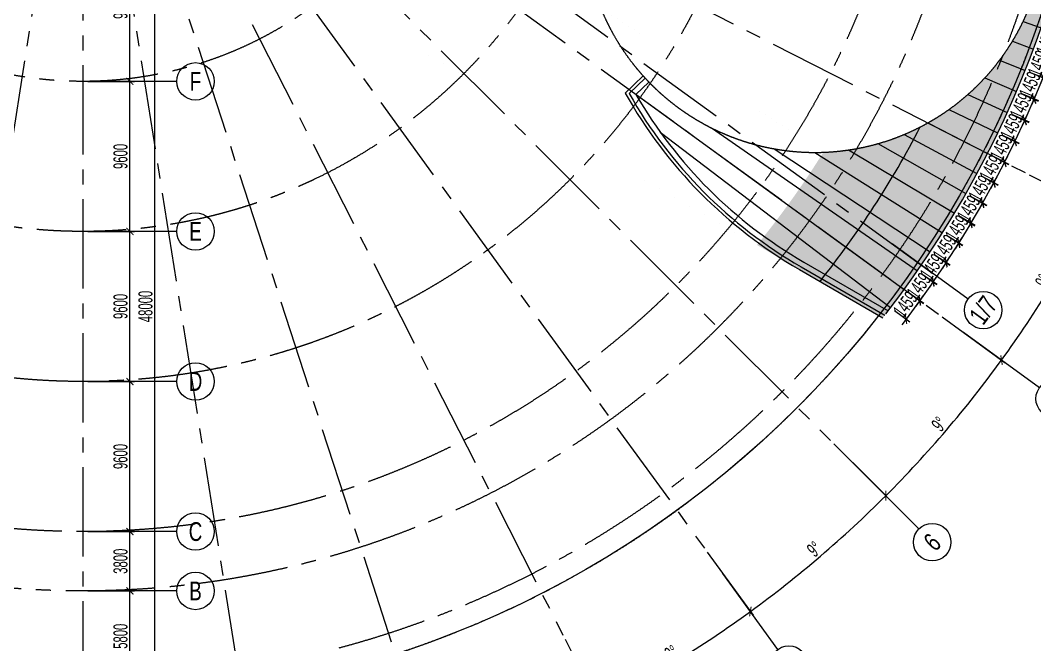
# Model space of a CAD drawing. Extents: x 104132 to 3338343, y -1228862 to 1409848.
# Drawn here: x 1498974 to 1563927, y 35788 to 75735 of the extents above; entities that cross this region are included whole.
import ezdxf
from ezdxf.enums import TextEntityAlignment as Align

# ---------------------------------------------------------------- set-up
doc = ezdxf.new("R2010")
doc.units = 0
for name, pattern in [('CENTER', [50.8, 31.75, -6.35, 6.35, -6.35]), ('CENTER2', [28.575, 19.05, -3.175, 3.175, -3.175]), ('HIDDEN', [9.525, 6.35, -3.175])]:
    doc.linetypes.add(name, pattern=pattern)
doc.layers.get('0').update_dxf_attribs({"color": 8})
doc.layers.get('Defpoints').update_dxf_attribs({"color": 8})
for name, color, linetype in [('#幕墙线-平面', 8, 'Continuous'), ('#标注', 8, 'Continuous'), ('#虚线', 8, 'HIDDEN'), ('#轴线', 8, 'CENTER2'), ('A-FLOR-UNDR', 8, 'Continuous'), ('DOTE', 8, 'CENTER'), ('IEL-FINE', 8, 'Continuous')]:
    doc.layers.add(name, color=color, linetype=linetype)
doc.styles.add('JHZX', font='jrs.shx', dxfattribs={"width": 0.6, "bigfont": 'jhz.shx'})
doc.dimstyles.new('JZBZ-300', dxfattribs={"dimscale": 300, "dimtxt": 3, "dimasz": 1.5, "dimexe": 1, "dimexo": 1, "dimgap": 0.5, "dimtad": 1, "dimdec": 0, "dimdsep": 46, "dimtxsty": 'JHZX', "dimblk1": 'ARCHTICK', "dimblk2": 'ARCHTICK', "dimsah": 1, "dimcen": 0, "dimclrd": 1, "dimclre": 1, "dimclrt": 2, "dimadec": 3, "dimazin": 2, "dimtfac": 1, "dimtdec": 0, "dimtix": 1, "dimtmove": 0, "dimatfit": 3, "dimfxl": 1, "dimtolj": 1, "dimlwd": -1, "dimlwe": -1, "dimarcsym": 1})

# ---------------------------------------------------------------- blocks, each defined once
blk = doc.blocks.new('_ARCHTICK')
at = {"color": 0, "linetype": 'ByBlock', "const_width": 0.15}
blk.add_lwpolyline([(-0.5, -0.5), (0.5, 0.5)], dxfattribs=at)
blk = doc.blocks.new('*D56')
at = {"layer": '#标注', "color": 1, "ltscale": 300, "transparency": 16777216}
for p, q in [((602339, -207934), (604609, -212389)), ((592481, -212018), (594026, -216773))]:
    blk.add_line(p, q, dxfattribs=at)
blk.add_arc((571468, -147346), 72700, 288, 297, dxfattribs=at)
at = {"layer": 'Defpoints', "color": 0, "ltscale": 300, "transparency": 16777216}
for p in [(571468, -147346), (602203, -207667), (592388, -211732), (597521, -215217)]:
    blk.add_point(p, dxfattribs=at)
at = {"layer": '#标注', "color": 1, "ltscale": 300, "transparency": 16777216, "xscale": 450, "yscale": 450, "zscale": 450}
for p, rotation in [((604473, -212122), 27.00000000000006), ((593933, -216488), 198.0000000000004)]:
    blk.add_blockref('_ARCHTICK', p, dxfattribs=dict(at, rotation=rotation))
at = {"layer": '#标注', "color": 2, "ltscale": 300, "transparency": 16777216, "insert": (599059, -213958), "char_height": 900, "attachment_point": 5, "rotation": 22.5, "style": 'JHZX'}
blk.add_mtext('\\A1;9°', dxfattribs=at)
blk = doc.blocks.new('*D8')
at = {"layer": '#标注', "color": 1, "ltscale": 300, "transparency": 16777216}
for p, q in [((611437, -202359), (614376, -206404)), ((602339, -207934), (604609, -212389))]:
    blk.add_line(p, q, dxfattribs=at)
blk.add_arc((571468, -147346), 72700, 297, 306, dxfattribs=at)
at = {"layer": 'Defpoints', "color": 0, "ltscale": 300, "transparency": 16777216}
for p in [(571468, -147346), (611261, -202116), (602203, -207667), (607818, -210306)]:
    blk.add_point(p, dxfattribs=at)
at = {"layer": '#标注', "color": 1, "ltscale": 300, "transparency": 16777216, "xscale": 450, "yscale": 450, "zscale": 450}
for p, rotation in [((614200, -206161), 36.00000000000011), ((604473, -212122), 206.9999999999999)]:
    blk.add_blockref('_ARCHTICK', p, dxfattribs=dict(at, rotation=rotation))
at = {"layer": '#标注', "color": 2, "ltscale": 300, "transparency": 16777216, "insert": (609140, -208821), "char_height": 900, "attachment_point": 5, "rotation": 31.5, "style": 'JHZX'}
blk.add_mtext('\\A1;9°', dxfattribs=at)
blk = doc.blocks.new('*D9')
at = {"layer": '#标注', "color": 1, "ltscale": 300, "transparency": 16777216}
for p, q in [((619551, -195429), (623087, -198965)), ((611437, -202359), (614376, -206404))]:
    blk.add_line(p, q, dxfattribs=at)
blk.add_arc((571468, -147346), 72700, 306, 315, dxfattribs=at)
at = {"layer": 'Defpoints', "color": 0, "ltscale": 300, "transparency": 16777216}
for p in [(571468, -147346), (619339, -195217), (611261, -202116), (617219, -203844)]:
    blk.add_point(p, dxfattribs=at)
at = {"layer": '#标注', "color": 1, "ltscale": 300, "transparency": 16777216, "xscale": 450, "yscale": 450, "zscale": 450}
for p, rotation in [((622875, -198753), 45.0000000000004), ((614200, -206161), 216.0000000000004)]:
    blk.add_blockref('_ARCHTICK', p, dxfattribs=dict(at, rotation=rotation))
at = {"layer": '#标注', "color": 2, "ltscale": 300, "transparency": 16777216, "insert": (618293, -202171), "char_height": 900, "attachment_point": 5, "rotation": 40.5, "style": 'JHZX'}
blk.add_mtext('\\A1;9°', dxfattribs=at)
blk = doc.blocks.new('*D10')
at = {"layer": '#标注', "color": 1, "ltscale": 300, "transparency": 16777216}
for p, q in [((626481, -187315), (630526, -190254)), ((619551, -195429), (623087, -198965))]:
    blk.add_line(p, q, dxfattribs=at)
blk.add_arc((571468, -147346), 72700, 315, 324, dxfattribs=at)
at = {"layer": 'Defpoints', "color": 0, "ltscale": 300, "transparency": 16777216}
for p in [(571468, -147346), (626238, -187139), (619339, -195217), (625494, -195992)]:
    blk.add_point(p, dxfattribs=at)
at = {"layer": '#标注', "color": 1, "ltscale": 300, "transparency": 16777216, "xscale": 450, "yscale": 450, "zscale": 450}
for p, rotation in [((630283, -190078), 53.99999999999972), ((622875, -198753), 224.9999999999996)]:
    blk.add_blockref('_ARCHTICK', p, dxfattribs=dict(at, rotation=rotation))
at = {"layer": '#标注', "color": 2, "ltscale": 300, "transparency": 16777216, "insert": (626293, -194171), "char_height": 900, "attachment_point": 5, "rotation": 49.5, "style": 'JHZX'}
blk.add_mtext('\\A1;9°', dxfattribs=at)
blk = doc.blocks.new('*D11')
at = {"layer": '#标注', "color": 1, "ltscale": 300, "transparency": 16777216}
for p, q in [((632056, -178217), (636511, -180487)), ((626481, -187315), (630526, -190254))]:
    blk.add_line(p, q, dxfattribs=at)
blk.add_arc((571468, -147346), 72700, 324, 333, dxfattribs=at)
at = {"layer": 'Defpoints', "color": 0, "ltscale": 300, "transparency": 16777216}
for p in [(571468, -147346), (631789, -178081), (632439, -186941), (626238, -187139)]:
    blk.add_point(p, dxfattribs=at)
at = {"layer": '#标注', "color": 1, "ltscale": 300, "transparency": 16777216, "xscale": 450, "yscale": 450, "zscale": 450}
for p, rotation in [((636244, -180351), 63.00000000000026), ((630283, -190078), 234.0000000000001)]:
    blk.add_blockref('_ARCHTICK', p, dxfattribs=dict(at, rotation=rotation))
at = {"layer": '#标注', "color": 2, "ltscale": 300, "transparency": 16777216, "insert": (632943, -185018), "char_height": 900, "attachment_point": 5, "rotation": 58.5, "style": 'JHZX'}
blk.add_mtext('\\A1;9°', dxfattribs=at)
blk = doc.blocks.new('*D12')
at = {"layer": '#标注', "color": 1, "ltscale": 300, "transparency": 16777216}
for p, q in [((636140, -168359), (640895, -169904)), ((632056, -178217), (636511, -180487))]:
    blk.add_line(p, q, dxfattribs=at)
blk.add_arc((571468, -147346), 72700, 333, 342, dxfattribs=at)
at = {"layer": 'Defpoints', "color": 0, "ltscale": 300, "transparency": 16777216}
for p in [(571468, -147346), (635854, -168266), (637883, -176916), (631789, -178081)]:
    blk.add_point(p, dxfattribs=at)
at = {"layer": '#标注', "color": 1, "ltscale": 300, "transparency": 16777216, "xscale": 450, "yscale": 450, "zscale": 450}
for p, rotation in [((640610, -169811), 72.00000000000054), ((636244, -180351), 243.0000000000004)]:
    blk.add_blockref('_ARCHTICK', p, dxfattribs=dict(at, rotation=rotation))
at = {"layer": '#标注', "color": 2, "ltscale": 300, "transparency": 16777216, "insert": (638080, -174937), "char_height": 900, "attachment_point": 5, "rotation": 67.5, "style": 'JHZX'}
blk.add_mtext('\\A1;9°', dxfattribs=at)
blk = doc.blocks.new('*D39')
at = {"layer": '#标注', "color": 1, "ltscale": 300, "transparency": 16777216}
for p, q in [((516455, -187315), (512410, -190254)), ((523385, -195429), (519849, -198965))]:
    blk.add_line(p, q, dxfattribs=at)
blk.add_arc((571468, -147346), 72700, 216, 225, dxfattribs=at)
at = {"layer": 'Defpoints', "color": 0, "ltscale": 300, "transparency": 16777216}
for p in [(571468, -147346), (516697, -187139), (514969, -193097), (523597, -195217)]:
    blk.add_point(p, dxfattribs=at)
at = {"layer": '#标注', "color": 1, "ltscale": 300, "transparency": 16777216, "xscale": 450, "yscale": 450, "zscale": 450}
for p, rotation in [((512652, -190078), 126.0000000000016), ((520061, -198753), 315.0000000000021)]:
    blk.add_blockref('_ARCHTICK', p, dxfattribs=dict(at, rotation=rotation))
at = {"layer": '#标注', "color": 2, "ltscale": 300, "transparency": 16777216, "insert": (516643, -194171), "char_height": 900, "attachment_point": 5, "rotation": 310.5, "style": 'JHZX'}
blk.add_mtext('\\A1;9°', dxfattribs=at)
blk = doc.blocks.new('*D40')
at = {"layer": '#标注', "color": 1, "ltscale": 300, "transparency": 16777216}
for p, q in [((523385, -195429), (519849, -198965)), ((531498, -202359), (528560, -206404))]:
    blk.add_line(p, q, dxfattribs=at)
blk.add_arc((571468, -147346), 72700, 225, 234, dxfattribs=at)
at = {"layer": 'Defpoints', "color": 0, "ltscale": 300, "transparency": 16777216}
for p in [(571468, -147346), (523597, -195217), (522822, -201373), (531675, -202116)]:
    blk.add_point(p, dxfattribs=at)
at = {"layer": '#标注', "color": 1, "ltscale": 300, "transparency": 16777216, "xscale": 450, "yscale": 450, "zscale": 450}
for p, rotation in [((520061, -198753), 135.0000000000019), ((528736, -206161), 323.9999999999985)]:
    blk.add_blockref('_ARCHTICK', p, dxfattribs=dict(at, rotation=rotation))
at = {"layer": '#标注', "color": 2, "ltscale": 300, "transparency": 16777216, "insert": (524643, -202171), "char_height": 900, "attachment_point": 5, "rotation": 319.5, "style": 'JHZX'}
blk.add_mtext('\\A1;9°', dxfattribs=at)
blk = doc.blocks.new('*D41')
at = {"layer": '#标注', "color": 1, "ltscale": 300, "transparency": 16777216}
for p, q in [((531498, -202359), (528560, -206404)), ((540597, -207934), (538327, -212389))]:
    blk.add_line(p, q, dxfattribs=at)
blk.add_arc((571468, -147346), 72700, 234, 243, dxfattribs=at)
at = {"layer": 'Defpoints', "color": 0, "ltscale": 300, "transparency": 16777216}
for p in [(571468, -147346), (531675, -202116), (540733, -207667), (531873, -208317)]:
    blk.add_point(p, dxfattribs=at)
at = {"layer": '#标注', "color": 1, "ltscale": 300, "transparency": 16777216, "xscale": 450, "yscale": 450, "zscale": 450}
for p, rotation in [((528736, -206161), 143.9999999999988), ((538463, -212122), 333.0000000000025)]:
    blk.add_blockref('_ARCHTICK', p, dxfattribs=dict(at, rotation=rotation))
at = {"layer": '#标注', "color": 2, "ltscale": 300, "transparency": 16777216, "insert": (533796, -208821), "char_height": 900, "attachment_point": 5, "rotation": 328.5, "style": 'JHZX'}
blk.add_mtext('\\A1;9°', dxfattribs=at)
blk = doc.blocks.new('*D44')
at = {"layer": '#标注', "color": 1, "ltscale": 300, "transparency": 16777216}
for p, q in [((571768, -162646), (576372, -162646)), ((576072, -210646), (576072, -162646)), ((571768, -210646), (576372, -210646))]:
    blk.add_line(p, q, dxfattribs=at)
at = {"layer": 'Defpoints', "color": 0, "ltscale": 300, "transparency": 16777216}
for p in [(571468, -162646), (576072, -162646), (571468, -210646)]:
    blk.add_point(p, dxfattribs=at)
at = {"layer": '#标注', "color": 1, "ltscale": 300, "transparency": 16777216, "xscale": 450, "yscale": 450, "zscale": 450}
for p, rotation in [((576072, -162646), 90), ((576072, -210646), 270)]:
    blk.add_blockref('_ARCHTICK', p, dxfattribs=dict(at, rotation=rotation))
at = {"layer": '#标注', "color": 2, "ltscale": 300, "transparency": 16777216, "insert": (575472, -186646), "char_height": 900, "attachment_point": 5, "rotation": 90, "style": 'JHZX'}
blk.add_mtext('\\A1;48000', dxfattribs=at)
blk = doc.blocks.new('*D45')
at = {"layer": '#标注', "color": 1, "ltscale": 300, "transparency": 16777216}
for p, q in [((571768, -204846), (574772, -204846)), ((574472, -210646), (574472, -204846)), ((571768, -210646), (574772, -210646))]:
    blk.add_line(p, q, dxfattribs=at)
at = {"layer": 'Defpoints', "color": 0, "ltscale": 300, "transparency": 16777216}
for p in [(571468, -204846), (574472, -204846), (571468, -210646)]:
    blk.add_point(p, dxfattribs=at)
at = {"layer": '#标注', "color": 1, "ltscale": 300, "transparency": 16777216, "xscale": 450, "yscale": 450, "zscale": 450}
for p, rotation in [((574472, -204846), 90), ((574472, -210646), 270)]:
    blk.add_blockref('_ARCHTICK', p, dxfattribs=dict(at, rotation=rotation))
at = {"layer": '#标注', "color": 2, "ltscale": 300, "transparency": 16777216, "insert": (573872, -207746), "char_height": 900, "attachment_point": 5, "rotation": 90, "style": 'JHZX'}
blk.add_mtext('\\A1;5800', dxfattribs=at)
blk = doc.blocks.new('*D46')
at = {"layer": '#标注', "color": 1, "ltscale": 300, "transparency": 16777216}
for p, q in [((571768, -201046), (574772, -201046)), ((574472, -204846), (574472, -201046)), ((571768, -204846), (574772, -204846))]:
    blk.add_line(p, q, dxfattribs=at)
at = {"layer": 'Defpoints', "color": 0, "ltscale": 300, "transparency": 16777216}
for p in [(571468, -201046), (574472, -201046), (571468, -204846)]:
    blk.add_point(p, dxfattribs=at)
at = {"layer": '#标注', "color": 1, "ltscale": 300, "transparency": 16777216, "xscale": 450, "yscale": 450, "zscale": 450}
for p, rotation in [((574472, -201046), 90), ((574472, -204846), 270)]:
    blk.add_blockref('_ARCHTICK', p, dxfattribs=dict(at, rotation=rotation))
at = {"layer": '#标注', "color": 2, "ltscale": 300, "transparency": 16777216, "insert": (573872, -202946), "char_height": 900, "attachment_point": 5, "rotation": 90, "style": 'JHZX'}
blk.add_mtext('\\A1;3800', dxfattribs=at)
blk = doc.blocks.new('*D47')
at = {"layer": '#标注', "color": 1, "ltscale": 300, "transparency": 16777216}
for p, q in [((571768, -191446), (574772, -191446)), ((574472, -201046), (574472, -191446)), ((571768, -201046), (574772, -201046))]:
    blk.add_line(p, q, dxfattribs=at)
at = {"layer": 'Defpoints', "color": 0, "ltscale": 300, "transparency": 16777216}
for p in [(571468, -191446), (574472, -191446), (571468, -201046)]:
    blk.add_point(p, dxfattribs=at)
at = {"layer": '#标注', "color": 1, "ltscale": 300, "transparency": 16777216, "xscale": 450, "yscale": 450, "zscale": 450}
for p, rotation in [((574472, -191446), 90), ((574472, -201046), 270)]:
    blk.add_blockref('_ARCHTICK', p, dxfattribs=dict(at, rotation=rotation))
at = {"layer": '#标注', "color": 2, "ltscale": 300, "transparency": 16777216, "insert": (573872, -196246), "char_height": 900, "attachment_point": 5, "rotation": 90, "style": 'JHZX'}
blk.add_mtext('\\A1;9600', dxfattribs=at)
blk = doc.blocks.new('*D48')
at = {"layer": '#标注', "color": 1, "ltscale": 300, "transparency": 16777216}
for p, q in [((571768, -181846), (574772, -181846)), ((574472, -191446), (574472, -181846)), ((571768, -191446), (574772, -191446))]:
    blk.add_line(p, q, dxfattribs=at)
at = {"layer": 'Defpoints', "color": 0, "ltscale": 300, "transparency": 16777216}
for p in [(571468, -181846), (574472, -181846), (571468, -191446)]:
    blk.add_point(p, dxfattribs=at)
at = {"layer": '#标注', "color": 1, "ltscale": 300, "transparency": 16777216, "xscale": 450, "yscale": 450, "zscale": 450}
for p, rotation in [((574472, -181846), 90), ((574472, -191446), 270)]:
    blk.add_blockref('_ARCHTICK', p, dxfattribs=dict(at, rotation=rotation))
at = {"layer": '#标注', "color": 2, "ltscale": 300, "transparency": 16777216, "insert": (573872, -186646), "char_height": 900, "attachment_point": 5, "rotation": 90, "style": 'JHZX'}
blk.add_mtext('\\A1;9600', dxfattribs=at)
blk = doc.blocks.new('*D49')
at = {"layer": '#标注', "color": 1, "ltscale": 300, "transparency": 16777216}
for p, q in [((571768, -172246), (574772, -172246)), ((574472, -181846), (574472, -172246)), ((571768, -181846), (574772, -181846))]:
    blk.add_line(p, q, dxfattribs=at)
at = {"layer": 'Defpoints', "color": 0, "ltscale": 300, "transparency": 16777216}
for p in [(571468, -172246), (574472, -172246), (571468, -181846)]:
    blk.add_point(p, dxfattribs=at)
at = {"layer": '#标注', "color": 1, "ltscale": 300, "transparency": 16777216, "xscale": 450, "yscale": 450, "zscale": 450}
for p, rotation in [((574472, -172246), 90), ((574472, -181846), 270)]:
    blk.add_blockref('_ARCHTICK', p, dxfattribs=dict(at, rotation=rotation))
at = {"layer": '#标注', "color": 2, "ltscale": 300, "transparency": 16777216, "insert": (573872, -177046), "char_height": 900, "attachment_point": 5, "rotation": 90, "style": 'JHZX'}
blk.add_mtext('\\A1;9600', dxfattribs=at)
blk = doc.blocks.new('*D50')
at = {"layer": '#标注', "color": 1, "ltscale": 300, "transparency": 16777216}
for p, q in [((571768, -162646), (574772, -162646)), ((574472, -172246), (574472, -162646)), ((571768, -172246), (574772, -172246))]:
    blk.add_line(p, q, dxfattribs=at)
at = {"layer": 'Defpoints', "color": 0, "ltscale": 300, "transparency": 16777216}
for p in [(571468, -162646), (574472, -162646), (571468, -172246)]:
    blk.add_point(p, dxfattribs=at)
at = {"layer": '#标注', "color": 1, "ltscale": 300, "transparency": 16777216, "xscale": 450, "yscale": 450, "zscale": 450}
for p, rotation in [((574472, -162646), 90), ((574472, -172246), 270)]:
    blk.add_blockref('_ARCHTICK', p, dxfattribs=dict(at, rotation=rotation))
at = {"layer": '#标注', "color": 2, "ltscale": 300, "transparency": 16777216, "insert": (573872, -167446), "char_height": 900, "attachment_point": 5, "rotation": 90, "style": 'JHZX'}
blk.add_mtext('\\A1;9600', dxfattribs=at)
blk = doc.blocks.new('*U1047')
blk.add_line((20, 0), (0, 0))
blk.add_circle((24, 0), 4)
at = {"style": 'JHZX', "width": 0.75}
blk.add_attdef('AXES', text='', height=4, dxfattribs=at).set_placement((24, 0), align=Align.MIDDLE_CENTER)
blk = doc.blocks.new('*U1046')
blk.add_line((0, -20), (0, 0))
blk.add_circle((0, -24), 4)
at = {"style": 'JHZX', "width": 0.75}
blk.add_attdef('AXES', text='', height=4, dxfattribs=at).set_placement((0, -24), align=Align.MIDDLE_CENTER)
blk = doc.blocks.new('JHEG')
at = {"layer": 'IEL-FINE', "ltscale": 300}
h = blk.add_hatch(dxfattribs=at)
h.set_pattern_fill('DOTS', color=256, scale=500)
h.set_pattern_definition([(0, (580162.5, -365125.2), (396.875, 793.75), [0, -793.75])])
edge = h.paths.add_edge_path()
edge.add_arc((645162, -300125), 63900, 342.64631, 381)
edge.add_arc((645162, -300125), 63900, 21, 50.7561)
edge.add_arc((645162, -300125), 63900, 50.7561, 79.71429)
edge.add_arc((645162, -300125), 63900, 79.71429, 120.59457)
edge.add_arc((645162, -300125), 63900, 120.59457, 128.0927)
edge.add_arc((645162, -300125), 63900, 128.0927, 128.52059)
edge.add_arc((607732, -253104), 3800, 128.52059, 304.9823)
edge.add_arc((632729, -288827), 39800, 74.61122, 124.9823, ccw=False)
edge.add_arc((637241, -272436), 22800, -28.01704, 74.61122, ccw=False)
edge.add_arc((672553, -291225), 17200, 151.98296, 245.43155)
edge.add_arc((654882, -329878), 25300, 22.13233, 65.43155, ccw=False)
edge.add_arc((692028, -314770), 14800, 202.13233, 342.64631)
edge = h.paths.add_edge_path()
edge.add_line((585393, -325672), (634762, -304571))
edge.add_line((634762, -304571), (696381, -340146))
edge.add_arc((645162, -300125), 65000, 321.99666, 563.14286)
edge = h.paths.add_edge_path()
edge.add_line((593853, -322056), (634762, -304571))
edge.add_line((634762, -304571), (688322, -335493))
edge.add_arc((645162, -300125), 55800, 320.66617, 328.16248)
edge.add_arc((692028, -314770), 14800, 202.13233, 272.0898, ccw=False)
edge.add_arc((654882, -329878), 25300, 22.13233, 65.43155)
edge.add_arc((672553, -291225), 17200, 151.98296, 245.43155, ccw=False)
edge.add_arc((637241, -272436), 22800, 331.98296, 434.61122)
edge.add_arc((632729, -288827), 39800, 74.61122, 116.60623)
edge.add_arc((645162, -300125), 55800, 122.83727, 203.14286)
at = {"layer": '#幕墙线-平面', "ltscale": 300}
for points in [[(705363, -321190), (706515, -321593)], [(704673, -322460), (706018, -322965)], [(703854, -323668), (705490, -324324)], [(702905, -324806), (704932, -325672)], [(680584, -325860), (697749, -338331)], [(701825, -325863), (704344, -327006)], [(700610, -326827), (703725, -328328)], [(685408, -328007), (698593, -337142)], [(699254, -327686), (703078, -329635)], [(682123, -328267), (696878, -339502)], [(697745, -328421), (702401, -330927)], [(696066, -329009), (701696, -332203)], [(689419, -329338), (699410, -335933)], [(692024, -329570), (700200, -334707)], [(694181, -329413), (700962, -333464)]]:
    blk.add_lwpolyline(points, dxfattribs=at)
blk.add_arc((645162, -300125), 60400, 321.38268, 332.57761, dxfattribs=at)
at = {"layer": '#虚线', "ltscale": 3000}
blk.add_lwpolyline([(706154, -319185, -0.012249), (705921, -319871, -0.057237), (704403, -322888, -0.121766), (699195, -327719, -0.147713), (690829, -329522, -0.210274), (680342, -323853, -0.068715), (678318, -320346, 0.191209), (665401, -306868, -0.431954), (657369, -283146, 0.480345)], format="xyb", dxfattribs=at)
at = {"layer": 'A-FLOR-UNDR'}
for points in [[(679881, -325771), (681024, -324677)], [(680132, -325808), (681162, -324822)], [(680572, -325871), (681404, -325075)]]:
    blk.add_lwpolyline(points, dxfattribs=at)
for points in [[(679881, -325771, 0.134675), (691038, -337062), (696381, -340146)], [(680132, -325808, 0.133351), (691138, -336888), (696505, -339987)], [(680572, -325871, 0.130997), (691313, -336585), (696721, -339707)]]:
    blk.add_lwpolyline(points, format="xyb", dxfattribs=at)
at = {"layer": 'A-FLOR-UNDR', "ltscale": 5}
blk.add_arc((645162, -300125), 65000, 322.26362, 203.56739, dxfattribs=at)
blk = doc.blocks.new('*D377')
at = {"layer": '#标注', "color": 1, "ltscale": 300, "transparency": 16777216}
for p, q in [((706797, -321696), (707949, -322113)), ((707667, -322011), (707170, -323382)), ((707667, -322011), (707820, -321588)), ((706300, -323067), (707452, -323484)), ((707170, -323382), (707016, -323805))]:
    blk.add_line(p, q, dxfattribs=at)
at = {"layer": 'Defpoints', "color": 0, "ltscale": 300, "transparency": 16777216}
for p in [(706515, -321593), (706018, -322965), (707170, -323382)]:
    blk.add_point(p, dxfattribs=at)
at = {"layer": '#标注', "color": 1, "ltscale": 300, "transparency": 16777216, "xscale": 450, "yscale": 450, "zscale": 450}
for p, rotation in [((707667, -322011), 250.0714285714791), ((707170, -323382), 70.07142857147907)]:
    blk.add_blockref('_ARCHTICK', p, dxfattribs=dict(at, rotation=rotation))
at = {"layer": '#标注', "color": 2, "ltscale": 300, "transparency": 16777216, "insert": (706854, -322492), "char_height": 900, "attachment_point": 5, "rotation": 70.07143, "style": 'JHZX'}
blk.add_mtext('\\A1;1459', dxfattribs=at)
blk = doc.blocks.new('*D378')
at = {"layer": '#标注', "color": 1, "ltscale": 300, "transparency": 16777216}
for p, q in [((706297, -323073), (707440, -323516)), ((707160, -323408), (706632, -324768)), ((707160, -323408), (707323, -322988)), ((705770, -324433), (706912, -324876)), ((706632, -324768), (706469, -325187))]:
    blk.add_line(p, q, dxfattribs=at)
at = {"layer": 'Defpoints', "color": 0, "ltscale": 300, "transparency": 16777216}
for p in [(706018, -322965), (705490, -324324), (706632, -324768)]:
    blk.add_point(p, dxfattribs=at)
at = {"layer": '#标注', "color": 1, "ltscale": 300, "transparency": 16777216, "xscale": 450, "yscale": 450, "zscale": 450}
for p, rotation in [((707160, -323408), 248.7857142857563), ((706632, -324768), 68.78571428575628)]:
    blk.add_blockref('_ARCHTICK', p, dxfattribs=dict(at, rotation=rotation))
at = {"layer": '#标注', "color": 2, "ltscale": 300, "transparency": 16777216, "insert": (706337, -323871), "char_height": 900, "attachment_point": 5, "rotation": 68.78571, "style": 'JHZX'}
blk.add_mtext('\\A1;1459', dxfattribs=at)
blk = doc.blocks.new('*D379')
at = {"layer": '#标注', "color": 1, "ltscale": 300, "transparency": 16777216}
for p, q in [((705767, -324439), (706899, -324908)), ((706622, -324793), (706794, -324377)), ((706622, -324793), (706064, -326141)), ((705209, -325787), (706341, -326255)), ((706064, -326141), (705892, -326556))]:
    blk.add_line(p, q, dxfattribs=at)
at = {"layer": 'Defpoints', "color": 0, "ltscale": 300, "transparency": 16777216}
for p in [(705490, -324324), (704932, -325672), (706064, -326141)]:
    blk.add_point(p, dxfattribs=at)
at = {"layer": '#标注', "color": 1, "ltscale": 300, "transparency": 16777216, "xscale": 450, "yscale": 450, "zscale": 450}
for p, rotation in [((706622, -324793), 247.5000000000502), ((706064, -326141), 67.50000000005015)]:
    blk.add_blockref('_ARCHTICK', p, dxfattribs=dict(at, rotation=rotation))
at = {"layer": '#标注', "color": 2, "ltscale": 300, "transparency": 16777216, "insert": (705789, -325237), "char_height": 900, "attachment_point": 5, "rotation": 67.5, "style": 'JHZX'}
blk.add_mtext('\\A1;1459', dxfattribs=at)
blk = doc.blocks.new('*D380')
at = {"layer": '#标注', "color": 1, "ltscale": 300, "transparency": 16777216}
for p, q in [((705206, -325793), (706328, -326287)), ((706053, -326166), (706234, -325754)), ((706053, -326166), (705465, -327501)), ((704618, -327127), (705739, -327622)), ((705465, -327501), (705283, -327912))]:
    blk.add_line(p, q, dxfattribs=at)
at = {"layer": 'Defpoints', "color": 0, "ltscale": 300, "transparency": 16777216}
for p in [(704932, -325672), (704344, -327006), (705465, -327501)]:
    blk.add_point(p, dxfattribs=at)
at = {"layer": '#标注', "color": 1, "ltscale": 300, "transparency": 16777216, "xscale": 450, "yscale": 450, "zscale": 450}
for p, rotation in [((706053, -326166), 246.2142857143347), ((705465, -327501), 66.2142857143347)]:
    blk.add_blockref('_ARCHTICK', p, dxfattribs=dict(at, rotation=rotation))
at = {"layer": '#标注', "color": 2, "ltscale": 300, "transparency": 16777216, "insert": (705210, -326591), "char_height": 900, "attachment_point": 5, "rotation": 66.21429, "style": 'JHZX'}
blk.add_mtext('\\A1;1459', dxfattribs=at)
blk = doc.blocks.new('*D381')
at = {"layer": '#标注', "color": 1, "ltscale": 300, "transparency": 16777216}
for p, q in [((704615, -327134), (705725, -327653)), ((705453, -327526), (705644, -327118)), ((705453, -327526), (704835, -328847)), ((703997, -328455), (705107, -328974)), ((704835, -328847), (704645, -329254))]:
    blk.add_line(p, q, dxfattribs=at)
at = {"layer": 'Defpoints', "color": 0, "ltscale": 300, "transparency": 16777216}
for p in [(704344, -327006), (703725, -328328), (704835, -328847)]:
    blk.add_point(p, dxfattribs=at)
at = {"layer": '#标注', "color": 1, "ltscale": 300, "transparency": 16777216, "xscale": 450, "yscale": 450, "zscale": 450}
for p, rotation in [((705453, -327526), 244.9285714286169), ((704835, -328847), 64.92857142861689)]:
    blk.add_blockref('_ARCHTICK', p, dxfattribs=dict(at, rotation=rotation))
at = {"layer": '#标注', "color": 2, "ltscale": 300, "transparency": 16777216, "insert": (704601, -327932), "char_height": 900, "attachment_point": 5, "rotation": 64.92857, "style": 'JHZX'}
blk.add_mtext('\\A1;1459', dxfattribs=at)
blk = doc.blocks.new('*D382')
at = {"layer": '#标注', "color": 1, "ltscale": 300, "transparency": 16777216}
for p, q in [((703994, -328461), (705092, -329005)), ((704823, -328872), (705023, -328468)), ((704823, -328872), (704176, -330179)), ((703347, -329768), (704445, -330312)), ((704176, -330179), (703976, -330582))]:
    blk.add_line(p, q, dxfattribs=at)
at = {"layer": 'Defpoints', "color": 0, "ltscale": 300, "transparency": 16777216}
for p in [(703725, -328328), (703078, -329635), (704176, -330179)]:
    blk.add_point(p, dxfattribs=at)
at = {"layer": '#标注', "color": 1, "ltscale": 300, "transparency": 16777216, "xscale": 450, "yscale": 450, "zscale": 450}
for p, rotation in [((704823, -328872), 243.6428571429062), ((704176, -330179), 63.64285714290623)]:
    blk.add_blockref('_ARCHTICK', p, dxfattribs=dict(at, rotation=rotation))
at = {"layer": '#标注', "color": 2, "ltscale": 300, "transparency": 16777216, "insert": (703962, -329259), "char_height": 900, "attachment_point": 5, "rotation": 63.64286, "style": 'JHZX'}
blk.add_mtext('\\A1;1459', dxfattribs=at)
blk = doc.blocks.new('*D383')
at = {"layer": '#标注', "color": 1, "ltscale": 300, "transparency": 16777216}
for p, q in [((703344, -329774), (704429, -330342)), ((704163, -330203), (704372, -329804)), ((704163, -330203), (703487, -331495)), ((702667, -331066), (703752, -331634)), ((703487, -331495), (703278, -331894))]:
    blk.add_line(p, q, dxfattribs=at)
at = {"layer": 'Defpoints', "color": 0, "ltscale": 300, "transparency": 16777216}
for p in [(703078, -329635), (702401, -330927), (703487, -331495)]:
    blk.add_point(p, dxfattribs=at)
at = {"layer": '#标注', "color": 1, "ltscale": 300, "transparency": 16777216, "xscale": 450, "yscale": 450, "zscale": 450}
for p, rotation in [((704163, -330203), 242.3571428571907), ((703487, -331495), 62.35714285719067)]:
    blk.add_blockref('_ARCHTICK', p, dxfattribs=dict(at, rotation=rotation))
at = {"layer": '#标注', "color": 2, "ltscale": 300, "transparency": 16777216, "insert": (703293, -330571), "char_height": 900, "attachment_point": 5, "rotation": 62.35714, "style": 'JHZX'}
blk.add_mtext('\\A1;1459', dxfattribs=at)
blk = doc.blocks.new('*D384')
at = {"layer": '#标注', "color": 1, "ltscale": 300, "transparency": 16777216}
for p, q in [((702664, -331072), (703736, -331664)), ((703474, -331519), (703691, -331125)), ((703474, -331519), (702768, -332796)), ((701958, -332348), (703031, -332941)), ((702768, -332796), (702550, -333190))]:
    blk.add_line(p, q, dxfattribs=at)
at = {"layer": 'Defpoints', "color": 0, "ltscale": 300, "transparency": 16777216}
for p in [(702401, -330927), (701696, -332203), (702768, -332796)]:
    blk.add_point(p, dxfattribs=at)
at = {"layer": '#标注', "color": 1, "ltscale": 300, "transparency": 16777216, "xscale": 450, "yscale": 450, "zscale": 450}
for p, rotation in [((703474, -331519), 241.0714285714787), ((702768, -332796), 61.07142857147867)]:
    blk.add_blockref('_ARCHTICK', p, dxfattribs=dict(at, rotation=rotation))
at = {"layer": '#标注', "color": 2, "ltscale": 300, "transparency": 16777216, "insert": (702596, -331867), "char_height": 900, "attachment_point": 5, "rotation": 61.07143, "style": 'JHZX'}
blk.add_mtext('\\A1;1459', dxfattribs=at)
blk = doc.blocks.new('*D385')
at = {"layer": '#标注', "color": 1, "ltscale": 300, "transparency": 16777216}
for p, q in [((701955, -332354), (703014, -332971)), ((702754, -332820), (702981, -332431)), ((702754, -332820), (702020, -334080)), ((701221, -333615), (702280, -334231)), ((702020, -334080), (701794, -334469))]:
    blk.add_line(p, q, dxfattribs=at)
at = {"layer": 'Defpoints', "color": 0, "ltscale": 300, "transparency": 16777216}
for p in [(701696, -332203), (700962, -333464), (702020, -334080)]:
    blk.add_point(p, dxfattribs=at)
at = {"layer": '#标注', "color": 1, "ltscale": 300, "transparency": 16777216, "xscale": 450, "yscale": 450, "zscale": 450}
for p, rotation in [((702754, -332820), 239.7857142857618), ((702020, -334080), 59.78571428576178)]:
    blk.add_blockref('_ARCHTICK', p, dxfattribs=dict(at, rotation=rotation))
at = {"layer": '#标注', "color": 2, "ltscale": 300, "transparency": 16777216, "insert": (701869, -333148), "char_height": 900, "attachment_point": 5, "rotation": 59.78571, "style": 'JHZX'}
blk.add_mtext('\\A1;1459', dxfattribs=at)
blk = doc.blocks.new('*D386')
at = {"layer": '#标注', "color": 1, "ltscale": 300, "transparency": 16777216}
for p, q in [((701217, -333620), (702262, -334261)), ((702006, -334104), (702242, -333720)), ((702006, -334104), (701244, -335347)), ((700455, -334864), (701500, -335504)), ((701244, -335347), (701009, -335731))]:
    blk.add_line(p, q, dxfattribs=at)
at = {"layer": 'Defpoints', "color": 0, "ltscale": 300, "transparency": 16777216}
for p in [(700962, -333464), (700200, -334707), (701244, -335347)]:
    blk.add_point(p, dxfattribs=at)
at = {"layer": '#标注', "color": 1, "ltscale": 300, "transparency": 16777216, "xscale": 450, "yscale": 450, "zscale": 450}
for p, rotation in [((702006, -334104), 238.5000000000524), ((701244, -335347), 58.50000000005239)]:
    blk.add_blockref('_ARCHTICK', p, dxfattribs=dict(at, rotation=rotation))
at = {"layer": '#标注', "color": 2, "ltscale": 300, "transparency": 16777216, "insert": (701114, -334412), "char_height": 900, "attachment_point": 5, "rotation": 58.5, "style": 'JHZX'}
blk.add_mtext('\\A1;1459', dxfattribs=at)
blk = doc.blocks.new('*D387')
at = {"layer": '#标注', "color": 1, "ltscale": 300, "transparency": 16777216}
for p, q in [((700452, -334870), (701482, -335533)), ((701230, -335371), (701473, -334992)), ((701230, -335371), (700440, -336597)), ((699662, -336096), (700692, -336759)), ((700440, -336597), (700196, -336975))]:
    blk.add_line(p, q, dxfattribs=at)
at = {"layer": 'Defpoints', "color": 0, "ltscale": 300, "transparency": 16777216}
for p in [(700200, -334707), (699410, -335933), (700440, -336597)]:
    blk.add_point(p, dxfattribs=at)
at = {"layer": '#标注', "color": 1, "ltscale": 300, "transparency": 16777216, "xscale": 450, "yscale": 450, "zscale": 450}
for p, rotation in [((701230, -335371), 237.2142857143398), ((700440, -336597), 57.21428571433979)]:
    blk.add_blockref('_ARCHTICK', p, dxfattribs=dict(at, rotation=rotation))
at = {"layer": '#标注', "color": 2, "ltscale": 300, "transparency": 16777216, "insert": (700330, -335659), "char_height": 900, "attachment_point": 5, "rotation": 57.21429, "style": 'JHZX'}
blk.add_mtext('\\A1;1459', dxfattribs=at)
blk = doc.blocks.new('*D388')
at = {"layer": '#标注', "color": 1, "ltscale": 300, "transparency": 16777216}
for p, q in [((699658, -336102), (700673, -336788)), ((700425, -336620), (700677, -336247)), ((700425, -336620), (699608, -337828)), ((698841, -337310), (699856, -337996)), ((699608, -337828), (699355, -338201))]:
    blk.add_line(p, q, dxfattribs=at)
at = {"layer": 'Defpoints', "color": 0, "ltscale": 300, "transparency": 16777216}
for p in [(699410, -335933), (698593, -337142), (699608, -337828)]:
    blk.add_point(p, dxfattribs=at)
at = {"layer": '#标注', "color": 1, "ltscale": 300, "transparency": 16777216, "xscale": 450, "yscale": 450, "zscale": 450}
for p, rotation in [((700425, -336620), 235.9285714286198), ((699608, -337828), 55.9285714286198)]:
    blk.add_blockref('_ARCHTICK', p, dxfattribs=dict(at, rotation=rotation))
at = {"layer": '#标注', "color": 2, "ltscale": 300, "transparency": 16777216, "insert": (699519, -336888), "char_height": 900, "attachment_point": 5, "rotation": 55.92857, "style": 'JHZX'}
blk.add_mtext('\\A1;1459', dxfattribs=at)
blk = doc.blocks.new('*D389')
at = {"layer": '#标注', "color": 1, "ltscale": 300, "transparency": 16777216}
for p, q in [((698837, -337315), (699837, -338024)), ((699592, -337851), (699852, -337484)), ((699592, -337851), (698748, -339040)), ((697993, -338505), (698993, -339214)), ((698748, -339040), (698487, -339407))]:
    blk.add_line(p, q, dxfattribs=at)
at = {"layer": 'Defpoints', "color": 0, "ltscale": 300, "transparency": 16777216}
for p in [(698593, -337142), (697749, -338331), (698748, -339040)]:
    blk.add_point(p, dxfattribs=at)
at = {"layer": '#标注', "color": 1, "ltscale": 300, "transparency": 16777216, "xscale": 450, "yscale": 450, "zscale": 450}
for p, rotation in [((699592, -337851), 234.6428571429085), ((698748, -339040), 54.64285714290852)]:
    blk.add_blockref('_ARCHTICK', p, dxfattribs=dict(at, rotation=rotation))
at = {"layer": '#标注', "color": 2, "ltscale": 300, "transparency": 16777216, "insert": (698681, -338098), "char_height": 900, "attachment_point": 5, "rotation": 54.64286, "style": 'JHZX'}
blk.add_mtext('\\A1;1459', dxfattribs=at)
blk = doc.blocks.new('*D390')
at = {"layer": '#标注', "color": 1, "ltscale": 300, "transparency": 16777216}
for p, q in [((697989, -338510), (698972, -339242)), ((698732, -339062), (699000, -338701)), ((697119, -339681), (698102, -340412)), ((698732, -339062), (697861, -340233)), ((697861, -340233), (697593, -340594))]:
    blk.add_line(p, q, dxfattribs=at)
at = {"layer": 'Defpoints', "color": 0, "ltscale": 300, "transparency": 16777216}
for p in [(697749, -338331), (696878, -339502), (697861, -340233)]:
    blk.add_point(p, dxfattribs=at)
at = {"layer": '#标注', "color": 1, "ltscale": 300, "transparency": 16777216, "xscale": 450, "yscale": 450, "zscale": 450}
for p, rotation in [((698732, -339062), 233.3571428571944), ((697861, -340233), 53.35714285719438)]:
    blk.add_blockref('_ARCHTICK', p, dxfattribs=dict(at, rotation=rotation))
at = {"layer": '#标注', "color": 2, "ltscale": 300, "transparency": 16777216, "insert": (697815, -339290), "char_height": 900, "attachment_point": 5, "rotation": 53.35714, "style": 'JHZX'}
blk.add_mtext('\\A1;1459', dxfattribs=at)
blk = doc.blocks.new('轴网20240313')
at = {"layer": '#标注', "ltscale": 300}
blk.add_circle((571467.9, -147345.9), 64700, dxfattribs=at)
at = {"layer": '#轴线', "ltscale": 300}
for p, q in [((585100.3, -154291.9), (631789, -178081)), ((583845.8, -156339), (626238.3, -187139)), ((582286.6, -158164.6), (619339, -195217)), ((580461, -159723.9), (611260.9, -202116.3)), ((578413.9, -160978.3), (602203, -207667)), ((576195.8, -161897.1), (592388.3, -211732.4)), ((569074.4, -162457.5), (560877.2, -214212.4)), ((571467.9, -162645.9), (571467.9, -215045.9)), ((573861.3, -162457.5), (582058.5, -214212.4)), ((600453.4, -166056.6), (626524.2, -184998.1))]:
    blk.add_line(p, q, dxfattribs=at)
for radius in [64700, 63300, 57500, 53700, 44100, 34500, 24900]:
    blk.add_circle((571467.9, -147345.9), radius, dxfattribs=at)
at = {"layer": '#标注', "xscale": 300.0000000000001, "yscale": 300.0000000000001, "rotation": 359.9999999999977}
for p, values in [((571472.3, -172245.9), {'AXES': 'F'}), ((571472.3, -181845.9), {'AXES': 'E'}), ((571472.3, -191445.9), {'AXES': 'D'}), ((571472.3, -201045.9), {'AXES': 'C'}), ((571472.3, -204845.9), {'AXES': 'B'})]:
    blk.add_blockref('*U1047', p, dxfattribs=at).add_auto_attribs(values)
at = {"layer": '#标注'}
for p, xscale, yscale, zscale, rotation, values in [((623287.5, -182644.7), 299.9999999999999, 299.9999999999999, 299.9999999999999, 53.9770310013033, {'AXES': '1/7'}), ((627856.3, -188314.5), 299.9999999999999, 299.9999999999999, 299.9999999999999, 53.99999999998766, {'AXES': '7'}), ((620753.2, -196631.2), 300, 300, 300, 44.99999999998768, {'AXES': '6'}), ((612436.5, -203734.4), 300, 300, 300, 35.99999999998769, {'AXES': '5'})]:
    blk.add_blockref('*U1046', p, dxfattribs=dict(at, xscale=xscale, yscale=yscale, zscale=zscale, rotation=rotation)).add_auto_attribs(values)
at = {"layer": '#标注', "ltscale": 300}
for base, p1, p2, picture, middle in [((514969.3, -193097.5), (516697.4, -187139), (523596.7, -195217), '*D39', (516642.6, -194171.1)), ((522822.1, -201372.5), (523596.7, -195217), (531674.8, -202116.3), '*D40', (524642.7, -202171.2)), ((531872.6, -208317.2), (531674.8, -202116.3), (540732.7, -207667), '*D41', (533795.7, -208821.2)), ((597521.2, -215217.2), (592388.3, -211732.4), (602203, -207667), '*D56', (599059.3, -213957.6)), ((607817.9, -210305.9), (602203, -207667), (611260.9, -202116.3), '*D8', (609140, -208821.2)), ((617219.4, -203844.4), (611260.9, -202116.3), (619339, -195217), '*D9', (618293.1, -202171.2)), ((625494.5, -195991.7), (619339, -195217), (626238.3, -187139), '*D10', (626293.1, -194171.1)), ((632439.2, -186941.1), (626238.3, -187139), (631789, -178081), '*D11', (632943.2, -185018)), ((637882.6, -176915.6), (631789, -178081), (635854.4, -168266.3), '*D12', (638079.6, -174937.4))]:
    dim = blk.add_angular_dim_3p(base=base, center=(571467.9, -147345.9), p1=p1, p2=p2, dimstyle='JZBZ-300', dxfattribs=at)
    dim.commit()
    dim.dimension.update_dxf_attribs({"geometry": picture, "text_midpoint": middle})
for p1, p2, distance, picture, middle in [((571467.9, -210645.9), (571467.9, -162645.9), -4604.4, '*D44', (575472.3, -186645.9)), ((571467.9, -172245.9), (571467.9, -162645.9), -3004.4, '*D50', (573872.3, -167445.9)), ((571467.9, -181845.9), (571467.9, -172245.9), -3004.4, '*D49', (573872.3, -177045.9)), ((571467.9, -191445.9), (571467.9, -181845.9), -3004.4, '*D48', (573872.3, -186645.9)), ((571467.9, -201045.9), (571467.9, -191445.9), -3004.4, '*D47', (573872.3, -196245.9)), ((571467.9, -204845.9), (571467.9, -201045.9), -3004.4, '*D46', (573872.3, -202945.9)), ((571467.9, -210645.9), (571467.9, -204845.9), -3004.4, '*D45', (573872.3, -207745.9))]:
    dim = blk.add_aligned_dim(p1=p1, p2=p2, distance=distance, dimstyle='JZBZ-300', dxfattribs=at)
    dim.commit()
    dim.dimension.update_dxf_attribs({"geometry": picture, "text_midpoint": middle})
blk = doc.blocks.new('HMNGMJHM')
at = {"layer": '#标注', "ltscale": 300}
for p1, p2, distance, picture, middle in [((706514.9, -321593.3), (706017.8, -322964.5), 1225.3, '*D377', (706854.2, -322492)), ((706017.8, -322964.5), (705490, -324324.3), 1225.3, '*D378', (706336.8, -323870.7)), ((705490, -324324.3), (704931.8, -325671.8), 1225.3, '*D379', (705788.6, -325237.3)), ((704931.8, -325671.8), (704343.5, -327006.5), 1225.3, '*D380', (705209.8, -326591.3)), ((704343.5, -327006.5), (703725.5, -328327.6), 1225.3, '*D381', (704600.9, -327932)), ((703725.5, -328327.6), (703077.9, -329634.6), 1225.3, '*D382', (703962, -329258.7)), ((703077.9078, -329634.5531), (702401.1933, -330926.6336), 1225.2809, '*D383', (703293.4599, -330570.6979)), ((702401.2, -330926.6), (701695.7, -332203.2), 1225.3, '*D384', (702595.7, -331867.4)), ((701695.7, -332203.2), (700961.7, -333463.6), 1225.3, '*D385', (701869, -333148.1)), ((700961.7, -333463.6), (700199.6, -334707.3), 1225.3, '*D386', (701113.7, -334412.1)), ((700199.6, -334707.3), (699409.7, -335933.5), 1225.3, '*D387', (700330.3, -335659)), ((699409.7, -335933.5), (698592.6, -337141.7), 1225.3, '*D388', (699519.1, -336887.9)), ((698592.6, -337141.7), (697748.6, -338331.2), 1225.3, '*D389', (698680.6, -338098.3)), ((697748.6, -338331.2), (696878.1, -339501.5), 1225.3, '*D390', (697815, -339289.6))]:
    dim = blk.add_aligned_dim(p1=p1, p2=p2, distance=distance, dimstyle='JZBZ-300', dxfattribs=at)
    dim.commit()
    dim.dimension.update_dxf_attribs({"geometry": picture, "text_midpoint": middle})

msp = doc.modelspace()

# ---------------------------------------------------------------- block references
at = {"layer": '#幕墙线-平面'}
for name in ['JHEG', 'HMNGMJHM']:
    msp.add_blockref(name, (857825, 396853), dxfattribs=at)
at = {"layer": 'DOTE'}
msp.add_blockref('轴网20240313', (931520, 244073), dxfattribs=at)

doc.saveas('drawing.dxf')
